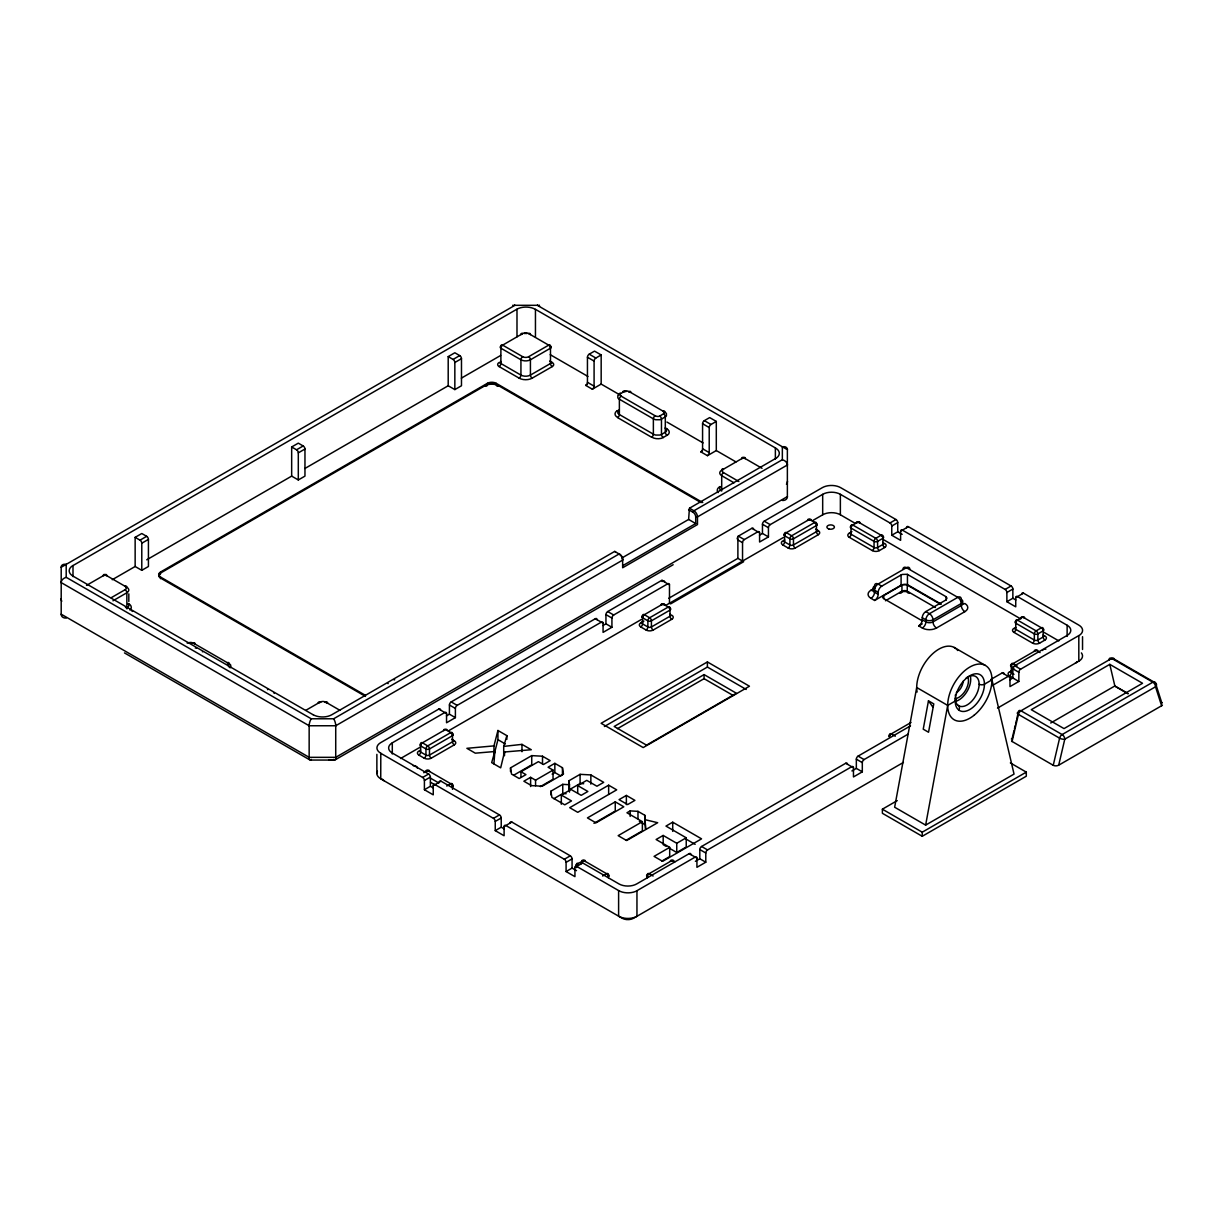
<?xml version="1.0" encoding="UTF-8"?>
<svg xmlns="http://www.w3.org/2000/svg" width="1224" height="1224" viewBox="0 0 1224 1224"><rect width="100%" height="100%" fill="white"/><g stroke="black" fill="none" stroke-linecap="round" stroke-linejoin="round"><path stroke-width="1.5" d="M376.87 773.522L376.87 754.351M622.052 557.884L688.622 519.45L689.433 508.251L775.572 458.51M622.649 565.717L695.706 523.551L695.706 516.895A3.733 2.157 60 0 0 693.059 512.305L693.932 510.76L782.35 459.719L782.35 446.775M928.465 700.832L923.233 729.183L928.542 732.243L933.774 703.892L928.465 700.832L932.826 707.044M947.697 705.407L916.699 687.506L894.652 807.228L925.635 825.114L947.697 705.407L955.225 701.061A20.686 11.934 -60 0 0 974.916 705.514A20.686 11.934 -60 0 0 980.898 675.204A20.701 11.949 -60 0 0 964.726 679.764A20.701 11.949 -60 0 0 955.179 701.092M1014.099 730.208L1012.202 738.332A3.856 2.219 0 0 0 1011.376 739.036M1014.482 728.586L1015.247 725.327M1015.629 723.705L1016.394 720.446M1016.777 718.825L1017.909 713.944M1058.653 765.153A3.856 2.219 0 0 1 1053.206 765.275L1012.08 741.469L1018.414 714.403A3.764 1.423 13.2 0 1 1018.291 712.322A3.764 2.173 60 0 1 1020.954 710.792L1111.683 658.405A3.764 2.173 -60 0 1 1114.223 659.093L1155.395 682.87L1161.729 702.622M1053.252 765.245L1059.601 738.179A3.764 2.173 -60 0 1 1062.126 734.553L1152.855 682.181A3.764 2.173 -60 0 1 1155.395 682.87A3.764 2.723 -17.8 0 1 1155.517 686.786L1161.607 705.758L1058.699 765.184L1064.788 739.158A3.764 2.173 60 0 0 1062.126 734.553L1020.954 710.792A3.764 2.173 -60 0 0 1018.414 714.403L1059.601 738.179A3.764 1.423 13.2 0 0 1064.788 739.158L1155.517 686.786A3.764 2.173 60 0 0 1152.855 682.181L1111.683 658.405A3.764 2.173 60 0 0 1109.021 659.935A3.764 2.723 -17.8 0 1 1114.223 659.093M504.762 752.01L503.707 755.606L503.707 746.395L521.975 744.376L531.277 749.731L504.502 751.98L500.677 767.831L491.681 762.629L494.833 751.521L475.294 753.173L466.895 748.323L493.961 745.89L497.938 730.483L506.858 735.639L506.858 739.327M497.938 730.483L497.938 739.694L493.961 755.101L493.961 745.89M493.93 763.898L494.833 751.521M503.707 746.395L506.858 735.639M61.2 582.593L309.152 725.756L335.728 725.756L622.649 560.102L622.649 559.077A3.733 2.157 60 0 0 619.987 554.487L619.115 553.967L333.647 718.779L311.233 718.779L66.203 577.315L66.203 564.371M535.393 309.381A13.066 7.543 0 0 0 516.926 309.182L72.996 565.564L72.996 576.611M135.145 566.498L135.145 537.351L141.785 533.511L146.65 536.326A2.509 1.454 60 0 1 148.425 539.386L148.425 566.498L141.785 570.323L135.145 566.498L112.241 579.717M291.664 476.121L291.664 446.974L298.304 443.149L303.185 445.964A2.509 1.454 60 0 1 304.96 449.024L304.96 476.121L298.304 479.961L291.664 476.121L146.727 559.812M448.198 385.759L448.198 356.612L454.838 352.772L459.704 355.587A2.509 1.454 60 0 1 461.479 358.663L461.479 385.759L454.838 389.584L448.198 385.759L304.898 468.486M135.145 537.351L140.01 540.167L146.65 536.326M291.664 446.974L296.545 449.789L303.185 445.964M448.198 356.612L453.064 359.428L459.704 355.587M141.785 570.323L141.785 543.226L148.425 539.386M298.304 479.961L298.304 452.865L304.96 449.024M454.838 389.584L454.838 362.488L461.479 358.663M86.522 585.378L105.035 574.699L126.852 587.291A6.717 3.871 0 0 1 126.852 592.768L126.852 608.083A2.509 1.454 60 0 0 126.99 608.909M529.487 334.121A6.717 3.871 0 0 1 530.42 334.58A2.509 1.454 -60 0 0 528.646 333.555A4.177 2.417 0 0 0 522.709 333.555L500.891 346.163L500.891 363.513A2.509 1.454 -60 0 1 499.117 366.588L519.16 378.155A9.165 5.294 0 0 0 532.18 378.155L552.254 366.588A4.973 2.876 0 0 0 552.238 362.503A2.509 1.454 -60 0 1 550.479 361.463A2.494 1.438 0 0 1 550.463 363.513A2.509 1.454 60 0 0 552.254 366.588M461.372 378.139L500.631 355.48M111.2 597.725L125.093 589.708A4.177 2.417 0 0 0 125.078 586.281M528.646 333.555L550.479 346.163A2.509 1.454 0 0 1 550.479 348.197L530.42 359.78A6.717 3.871 0 0 1 520.934 359.78L500.891 348.197A2.509 1.454 0 0 1 500.891 346.163A2.509 1.454 60 0 1 502.651 345.137L522.709 356.704A4.177 2.417 0 0 0 528.646 356.704L548.704 345.137A2.509 1.454 -60 0 1 550.479 346.163L550.479 363.513L530.42 375.095A6.717 3.871 0 0 1 520.934 375.095L500.891 363.513A2.494 1.438 0 0 1 500.891 361.478A2.509 1.454 60 0 1 499.117 362.488A4.973 2.876 0 0 0 499.117 366.573M160.512 578.677A3.764 2.173 -60 0 0 160.558 578.095A6.181 3.565 0 0 1 160.528 573.046L160.543 572.021L487.443 383.28A6.181 3.565 0 0 1 496.179 383.311L702.76 502.559M112.975 600.785L126.852 592.768A2.509 1.454 60 0 0 125.093 589.708M601.168 384.091L592.324 389.201L585.684 385.376A2.509 1.454 -60 0 0 587.443 382.301L587.443 357.255A2.509 1.454 -60 0 1 589.218 354.18L594.527 351.12L601.168 354.945L601.168 384.091L619.252 394.526M592.324 389.201A2.509 1.454 -60 0 0 594.084 386.141L594.084 361.08A2.509 1.454 -60 0 1 595.859 358.02L601.168 354.945M585.684 385.376L587.443 384.351M663.117 411.188A2.509 1.454 -60 0 1 664.892 412.213A6.533 3.779 0 0 1 666.422 413.59L666.422 415.9A4.973 2.861 0 0 1 665.305 416.879L661.465 419.098A4.973 2.861 0 0 1 659.751 419.74L655.758 419.74A6.533 3.779 0 0 1 653.387 418.853L619.375 399.223A6.533 3.779 0 0 1 617.845 397.846L617.845 395.551A4.973 2.861 0 0 1 618.962 394.556L624.561 391.313A2.509 1.454 60 0 0 622.802 392.338A4.973 2.861 0 0 1 624.515 391.695L626.168 391.496M617.661 410.621L617.187 410.897A2.509 1.454 60 0 0 618.151 411.126M716.3 450.554L707.441 455.665L700.801 451.84A2.509 1.454 -60 0 0 702.576 448.764L702.576 423.718A2.509 1.454 -60 0 1 704.336 420.643L709.66 417.583L716.3 421.423L716.3 450.554L735.991 461.922M707.441 455.665A2.509 1.454 -60 0 0 709.216 452.605L709.216 427.558A2.509 1.454 -60 0 1 710.991 424.483L716.3 421.423M700.801 451.84L702.576 450.814M305.801 710.333L319.908 702.193A4.177 2.417 0 0 1 325.844 702.193A2.509 1.454 -60 0 1 327.634 703.203A6.717 3.871 0 0 0 324.926 702.255M720.293 486.724A6.717 3.871 0 0 0 721.701 491.008L721.701 475.692A6.717 3.871 0 0 1 721.701 470.215L743.534 457.608L762.032 468.302M615.565 551.917L614.678 551.412L331.582 714.862A13.066 7.543 0 0 1 313.176 714.709M787.369 464.998L697.481 516.895L695.798 516.941M335.728 757.335L787.369 496.592L787.369 449.667L537.336 305.312L514.922 305.312L61.2 567.263L61.2 614.188L309.152 757.335L335.728 757.335L335.728 725.756M673.154 564.723L334.795 760.058L310.1 760.058L124.481 652.912M668.763 598.291L737.888 558.374L743.657 561.709L670.599 603.891L669.482 603.248L669.482 584.842A2.509 1.454 -60 0 0 667.707 583.817L613.698 614.999A2.509 1.454 -60 0 0 611.923 618.074L611.923 627.269L603.065 632.38L603.065 623.184A2.509 1.454 -60 0 0 601.29 622.159L457.164 705.376A2.509 1.454 -60 0 0 455.389 708.436L455.389 717.647L446.546 722.757L446.546 713.546L438.789 709.078L380.588 742.693A12.974 7.497 0 0 0 380.802 753.25L380.74 778.846L622.144 918.214A7.88 4.544 0 0 0 633.435 918.321L903.404 762.43M455.389 717.647L449.422 714.189L449.422 704.993A2.509 1.454 -60 0 1 451.197 701.918L595.323 618.717L603.065 623.184M611.923 627.269L605.941 623.827L605.941 614.616A2.509 1.454 -60 0 1 607.716 611.556L661.74 580.36L669.482 584.842M737.888 558.374L737.888 536.464A2.509 1.454 -60 0 1 738.332 536.143L751.842 528.34L759.584 532.822L759.584 542.018L768.442 536.908L768.442 527.697A2.509 1.454 -60 0 1 770.217 524.637L822.681 494.343A12.5 7.222 0 0 1 840.368 494.312L889.986 522.969A2.509 1.454 60 0 1 891.761 526.045L891.761 535.24L900.619 540.35L900.619 531.155A2.509 1.454 60 0 1 902.379 530.13L1005.118 589.433A2.509 1.454 60 0 1 1006.878 592.508L1006.878 601.703L1015.736 606.829L1015.736 597.618A2.509 1.454 60 0 1 1017.511 596.593L1067.129 625.25L1067.129 636.404M768.442 536.908L762.46 533.45L762.46 524.255A2.509 1.454 -60 0 1 764.235 521.179L822.451 487.58A12.974 7.497 0 0 1 840.735 487.703L895.968 519.527A2.509 1.454 60 0 1 897.743 522.587L897.743 531.797L891.761 535.24M380.74 753.28L422.632 777.454A2.509 1.454 60 0 1 424.407 780.529L424.407 789.725L430.374 786.282L430.374 777.072A2.509 1.454 60 0 0 428.614 774.012L392.261 753.035A12.5 7.222 0 0 1 392.307 742.83L444.771 712.536A2.509 1.454 -60 0 1 446.546 713.546M742.54 561.066L742.54 542.66A2.509 1.454 -60 0 1 744.314 539.585L757.824 531.797A2.509 1.454 -60 0 1 759.584 532.822M446.469 715.902L449.422 714.189M602.988 625.525L605.941 623.827M759.507 535.163L762.46 533.45M454.288 744.865A2.509 1.454 60 0 1 452.513 741.805A2.494 1.438 0 0 0 452.513 739.755A2.509 1.454 -60 0 0 454.288 740.78A4.973 2.876 0 0 1 454.272 744.865L431.261 758.161A4.973 2.876 0 0 1 424.192 758.161L418.868 755.101A2.509 1.454 -60 0 0 420.643 752.026L420.643 745.89A2.509 1.454 0 0 1 420.643 743.84L445.429 729.535A2.509 1.454 -60 0 1 447.204 730.376M644.115 614.831L662.934 603.967L670.018 608.053A2.509 1.454 0 0 1 670.018 610.103L670.018 616.238A2.509 1.454 60 0 0 671.777 619.298L653.188 630.039A4.973 2.876 0 0 1 646.119 630.023L640.795 626.963A4.973 2.876 0 0 1 640.795 622.878A2.509 1.454 60 0 0 642.554 621.853A2.494 1.438 0 0 0 642.569 623.903A2.509 1.454 -60 0 1 640.795 626.963M786.252 532.761L809.401 519.389L816.485 523.49L816.485 531.66A2.509 1.454 60 0 0 818.259 534.735L795.233 548.031A4.973 2.876 0 0 1 788.164 548.015L782.84 544.955A4.973 2.876 0 0 1 782.84 540.87A2.509 1.454 60 0 0 784.599 539.845A2.494 1.438 0 0 0 784.615 541.88A2.509 1.454 -60 0 1 782.84 544.955M400.554 758.513L420.352 747.084M448.397 730.881L641.437 619.436M666.177 605.146L783.436 537.458M812.874 520.46L822.681 514.799A12.5 7.222 0 0 1 840.368 514.769L855.255 523.382M420.551 750.037A2.494 1.438 0 0 0 420.643 752.026L425.952 755.101A2.494 1.438 0 0 0 429.486 755.086L452.513 741.805L452.513 733.62A2.509 1.454 -60 0 0 450.753 732.595L427.727 745.89A2.509 1.454 -60 0 0 425.952 748.966L425.952 755.101A2.509 1.454 -60 0 1 424.177 758.161M640.795 622.878L643.885 621.088M670.018 608.053A2.509 1.454 -60 0 0 668.243 607.028L649.638 617.768A2.509 1.454 -60 0 0 647.879 620.828L647.879 626.963A2.509 1.454 -60 0 1 646.104 630.039M795.233 548.031A2.509 1.454 60 0 1 793.458 544.955L793.458 538.82A2.509 1.454 60 0 0 791.683 535.76L786.374 532.685A2.509 1.454 60 0 0 784.599 533.71A2.509 1.454 0 0 0 784.599 535.76L789.924 538.82A2.509 1.454 0 0 0 793.458 538.82L816.485 525.524A2.509 1.454 0 0 0 816.485 523.49A2.509 1.454 -60 0 0 814.71 522.464L791.683 535.76A2.509 1.454 -60 0 0 789.924 538.82L789.924 544.955A2.509 1.454 -60 0 1 788.149 548.031M444.22 730.315A2.509 1.454 0 0 0 443.669 730.544A2.509 1.454 60 0 1 445.429 729.535L452.513 733.62A2.509 1.454 0 0 1 452.513 735.67L429.486 748.966A2.509 1.454 0 0 1 425.952 748.966L420.643 745.89A2.509 1.454 -60 0 1 422.402 742.815L427.727 745.89A2.509 1.454 60 0 1 429.486 748.966L429.486 755.101A2.509 1.454 60 0 0 431.261 758.161M423.733 772.726L427.727 770.432L452.513 784.752L452.513 789.342M422.632 777.454L428.614 774.012M882.978 542.921A2.509 1.454 -60 0 0 884.677 543.425A4.973 2.876 0 0 1 884.661 547.511L879.368 550.586A4.973 2.876 0 0 1 872.284 550.571L849.257 537.29A4.973 2.876 0 0 1 849.257 533.205L851.904 531.66M424.407 780.529L430.374 777.072M433.25 785.64L441.007 781.172L499.453 814.909A2.509 1.454 60 0 1 501.228 817.984L501.228 827.179L495.246 830.637L495.246 821.426A2.509 1.454 60 0 0 493.471 818.366L435.025 784.615A2.509 1.454 60 0 0 433.25 785.64L433.25 794.85L424.407 789.725M889.986 522.969L895.968 519.527M891.761 526.045L897.743 522.587M446.76 786.022L450.753 783.727A2.509 1.454 -60 0 1 452.513 784.752A2.509 1.454 0 0 1 452.513 786.787A2.509 1.454 60 0 0 450.753 783.727M884.677 547.511A2.509 1.454 60 0 1 882.902 544.451L882.902 538.315A2.509 1.454 0 0 0 882.902 536.265A2.509 1.454 -60 0 0 881.127 535.24L875.818 538.315A2.509 1.454 -60 0 0 874.043 541.375L874.043 547.511A2.509 1.454 -60 0 1 872.284 550.586M900.619 531.155L908.361 526.687L1011.085 585.99A2.509 1.454 60 0 1 1012.86 589.05L1012.86 598.261L1006.878 601.703M510.5 771.564L510.5 767.876L531.736 755.621L542.507 756.218L550.173 760.639L543.425 764.541L538.407 761.649L520.95 771.732L520.95 777.255M707.396 661.939L601.122 723.292L643.197 747.573L749.455 686.22L707.396 661.939L707.396 667.049L604.396 726.505M513.759 775.19L531.736 764.816L531.736 755.621M704.075 674.592L614.188 726.475L646.517 745.141L736.404 693.243L704.075 674.592L704.075 678.677L617.462 728.678M553.034 770.095L535.561 780.178L530.619 777.317L523.872 781.218L531.476 785.609L542.232 786.206L563.468 773.951L562.443 767.723L554.839 763.332L548.092 767.234L553.034 770.095L553.034 779.29L540.335 786.634M552.131 774.103L554.839 772.543L560.913 776.047M941.287 604.182L907.198 584.506L902.21 584.674A6.916 3.993 0 0 0 901.094 585.194L874.64 600.464L870.998 598.368A9.96 5.753 0 0 1 871.014 590.197L874.135 588.361M874.64 600.464A5.003 2.892 -60 0 0 878.189 594.328L878.189 592.294A5.003 2.892 -60 0 1 881.724 586.158L901.094 574.974A6.916 3.993 0 0 1 902.21 574.454L907.198 574.286L946.121 596.746L946.994 598.199L946.06 599.775A6.916 3.993 0 0 1 945.158 600.418L925.788 611.587A5.003 2.892 -60 0 0 922.253 617.722L922.253 619.772A5.003 2.892 -60 0 1 918.704 625.908L922.361 628.019A9.96 5.753 0 0 0 936.498 628.004L964.864 611.648A9.96 5.753 0 0 0 964.849 603.493A5.003 2.892 -60 0 1 961.452 602.468M493.471 818.366L499.453 814.909M922.391 620.874A3.764 2.173 0 0 1 921.871 620.629L883.789 598.643L883.789 595.568L901.95 585.087A3.764 2.173 0 0 1 907.259 585.087L940.369 604.212M495.246 821.426L501.228 817.984M550.877 794.881L550.877 791.194L562.749 784.339L569.481 784.722L569.481 792.081M583.68 783.727L580.084 783.528L568.823 790.031L568.823 780.836L580.084 774.333L590.855 774.93L603.692 782.335L596.929 786.236L586.755 780.361L577.697 785.594L577.697 792.953M885.442 600.755L901.95 591.223A3.764 2.173 0 0 1 907.259 591.223L935.396 607.486M504.104 826.537L511.846 822.069L570.292 855.821A2.509 1.454 60 0 1 572.067 858.881L572.067 868.091L566.085 871.534L566.085 862.339A2.509 1.454 60 0 0 564.325 859.263L505.879 825.527A2.509 1.454 60 0 0 504.104 826.537L504.104 835.747L495.246 830.637M553.845 798.691L562.749 793.55L566.115 793.733M561.326 804.245L561.326 795.049L570.996 789.465L581.186 795.34L587.872 791.469L577.697 785.594M608.649 785.196L569.711 807.687L577.759 812.323L616.697 789.847L608.649 785.196L608.649 794.407M918.704 625.908L922.253 623.857M615.259 801.842L587.428 817.907L595.981 822.849L623.812 806.784L615.259 801.842L615.259 811.053L593.977 823.339M626.367 795.432L619.053 799.639L627.621 804.581L634.919 800.374L626.367 795.432L626.367 804.627M961.314 599.378A5.003 2.892 0 0 1 961.314 603.478L961.314 605.513L932.979 621.884A4.973 2.876 0 0 1 925.91 621.869L922.253 619.772M1005.118 589.433L1011.085 585.99M1006.878 592.508L1012.86 589.05M644.834 815.306L645.583 829.015L644.834 815.306L637.979 811.344L630.176 810.9L626.948 812.767L642.37 821.671L642.37 830.866L626.214 840.199M1015.736 597.618L1023.494 593.15L1078.65 625.005A12.974 7.497 0 0 1 1078.88 635.623M564.325 859.263L570.292 855.821M566.085 862.339L572.067 858.881M642.37 821.671L618.151 835.655L626.627 840.551L657.671 822.712L645.583 819.805M566.085 871.534L574.943 876.644L574.943 867.449L582.701 862.966L619.038 883.957A12.5 7.222 0 0 0 636.709 883.927L689.188 853.648L696.93 858.116L696.93 867.311L705.789 862.201L705.789 853.006A2.509 1.454 -60 0 1 707.564 849.93L851.69 766.729A2.509 1.454 -60 0 1 853.465 767.754L853.465 776.949L862.308 771.839L862.308 762.629A2.509 1.454 -60 0 1 864.083 759.568L908.3 734.033M661.878 861.069L669.696 856.555L669.696 847.36L654.06 856.387L662.612 861.329L701.551 838.838L672.71 822.191L665.963 826.093L686.236 837.797L686.236 847.008L676.75 852.485L669.207 848.125M686.236 837.797L676.75 843.275L663.178 835.441L656.11 839.511L669.696 847.36M602.621 876.017L606.599 873.706A2.509 1.454 -60 0 1 608.374 874.732L608.374 877.807M1032.582 643.12A4.973 2.876 0 0 0 1039.635 643.12L1044.959 640.06A2.509 1.454 60 0 1 1043.185 636.985L1043.185 628.815A2.509 1.454 -60 0 0 1041.425 627.79L1036.101 630.85A2.509 1.454 -60 0 0 1034.341 633.925L1034.341 640.06A2.509 1.454 -60 0 1 1032.566 643.12L1013.962 632.38A4.973 2.876 0 0 1 1013.977 628.31A2.509 1.454 60 0 0 1015.736 627.269A2.494 1.438 0 0 0 1015.736 629.32A2.509 1.454 -60 0 1 1013.962 632.38M1043.185 634.95A2.494 1.438 0 0 1 1043.185 636.985L1037.876 640.06A2.494 1.438 0 0 1 1034.341 640.06L1015.736 629.32L1015.736 621.134L1022.82 617.049L1043.185 628.815A2.509 1.454 0 0 1 1043.185 630.85L1037.876 633.925A2.509 1.454 0 0 1 1034.341 633.925L1015.736 623.184A2.509 1.454 0 0 1 1015.736 621.134A2.509 1.454 60 0 1 1017.511 620.109L1036.101 630.85A2.509 1.454 60 0 1 1037.876 633.925L1037.876 640.06A2.509 1.454 60 0 0 1039.65 643.12M895.295 736.19L891.301 733.88A2.509 1.454 -60 0 0 889.527 736.955A2.509 1.454 0 0 1 889.527 734.905L911.039 722.481M705.789 862.201L699.807 858.758L699.807 849.548A2.509 1.454 -60 0 1 701.582 846.488L845.707 763.271L853.465 767.754M862.308 771.839L856.341 768.381L856.341 759.186A2.509 1.454 -60 0 1 858.101 756.111L910.518 725.863M990.767 679.519L1002.226 672.909A2.509 1.454 -60 0 1 1004.001 673.751M997.499 708.115L1078.818 661.159L1078.818 635.593L1020.602 669.191A2.509 1.454 -60 0 0 1018.842 672.267L1018.842 681.462L1012.86 678.019L1012.86 668.809A2.509 1.454 -60 0 1 1014.635 665.749L1067.099 635.455A12.5 7.222 0 0 0 1067.144 625.235M991.838 685.807L1008.209 676.352A2.509 1.454 -60 0 1 1009.984 677.377L1009.984 686.587L1018.842 681.462M695.385 861.314L699.807 858.758M851.904 770.936L856.341 768.381M1009.907 679.718L1012.86 678.019M1109.785 664.357L1031.266 709.691L1064.023 728.601L1142.543 683.267L1109.785 664.357L1114.85 685.976L1128.038 693.549M1010.351 762.919L1026.293 772.13L1026.293 776.215L922.238 836.283L882.382 813.287L882.382 809.186L897.253 800.603M1050.712 723.002L1114.88 685.96M925.635 825.114L1014.038 774.088L991.976 679.84L984.448 684.185A3.764 2.173 0 0 1 979.139 684.185M882.382 809.186L922.238 832.198L1026.293 772.13M188.802 643.243L192.811 643.243M329.088 759.982L334.397 760.058M775.649 458.556A13.066 7.543 0 0 0 775.312 447.892L535.454 309.335L535.454 336.952M897.743 531.797L902.164 534.352M1012.86 598.261L1015.813 599.959M589.218 354.18L595.859 358.02M704.336 420.643L710.991 424.483M587.443 357.255L594.084 361.08M702.576 423.718L709.216 427.558M882.902 536.265L858.101 521.944L851.017 526.045L851.017 534.215A2.509 1.454 -60 0 1 849.257 537.29M664.892 412.213L629.121 391.558A2.509 1.454 -60 0 1 630.88 392.399M883.407 539.616L1020.785 618.946M1043.965 632.318L1058.852 640.917M881.127 535.24A2.509 1.454 60 0 1 882.902 538.315L877.593 541.375A2.509 1.454 0 0 1 874.043 541.375L851.017 528.079A2.509 1.454 0 0 1 851.017 526.045A2.509 1.454 60 0 1 852.791 525.019L875.818 538.315A2.509 1.454 60 0 1 877.593 541.375L877.593 547.511A2.509 1.454 60 0 0 879.368 550.586M550.234 354.685L587.964 376.472M666.927 422.051L703.081 442.935M1114.88 686.159L1128.008 693.748M587.443 382.301L594.084 386.141M702.576 448.764L709.216 452.605M549.744 361.049L552.254 362.488M1040.094 652.576L1036.101 650.281L1011.315 664.601L1011.315 672.772A2.509 1.454 -60 0 1 1009.54 675.847L1013.518 678.142M721.701 470.215A2.509 1.454 60 0 1 723.476 469.19A4.177 2.417 0 0 0 723.491 472.617L738.898 481.537M815.597 529.105L818.259 530.65A4.973 2.876 0 0 1 818.244 534.72M734.048 482.822L721.701 475.692A2.509 1.454 -60 0 1 723.476 472.617M881.724 586.158L878.082 584.047A5.003 2.892 60 0 0 874.533 586.097A5.003 2.892 0 0 0 874.533 590.182L874.533 592.232A5.003 2.892 -60 0 1 870.998 598.368M925.788 611.587L929.444 613.698A5.003 2.892 60 0 1 932.979 619.834L932.979 621.884A5.003 2.892 60 0 0 936.528 628.019M1013.962 668.182L1011.315 666.636A2.509 1.454 0 0 1 1011.315 664.601A2.509 1.454 60 0 1 1013.074 663.576L1017.067 665.871M764.235 521.179L770.217 524.637M1014.635 665.749L1020.602 669.191M762.46 524.255L768.442 527.697M1012.86 668.809L1018.842 672.267M878.189 592.294L874.533 590.182A5.003 2.892 -60 0 1 878.082 584.047L906.418 567.691A5.003 2.892 -60 0 1 909.891 569.022M922.253 617.722L925.895 619.834A5.003 2.892 0 0 0 932.979 619.834L961.314 603.478A5.003 2.892 60 0 0 957.78 597.343L906.418 567.691A5.003 2.892 60 0 0 902.929 569.022M878.189 594.328L874.533 592.232A4.973 2.876 0 0 1 874.548 588.147L874.533 586.097M1013.962 674.317L1011.315 672.772A2.494 1.438 0 0 1 1011.315 670.737A2.509 1.454 60 0 1 1009.54 671.762A4.973 2.876 0 0 0 1009.555 675.832M1002.226 672.909L1009.984 677.377M954.23 647.465L985.213 665.351M701.107 502.636L496.194 384.321A6.181 3.565 0 0 0 487.443 384.305L160.543 573.046A3.764 2.173 60 0 1 158.615 574.882M738.332 536.143L744.314 539.585M689.51 508.205L693.932 510.76A4.973 2.876 60 0 1 697.466 516.895L697.481 524.561L622.649 567.768L622.649 559.077M688.622 509.735L693.059 512.29M737.888 539.968L742.54 542.66M688.622 519.45L695.706 523.551M614.678 551.412L619.987 554.472M670.002 614.188A2.494 1.438 0 0 1 670.002 616.223L651.413 626.963A2.494 1.438 0 0 1 647.879 626.963L642.554 623.903L642.554 615.718A2.509 1.454 60 0 1 644.329 614.693L649.638 617.768A2.509 1.454 60 0 1 651.413 620.828L651.413 626.963A2.509 1.454 60 0 0 653.188 630.039M642.554 615.718A2.509 1.454 0 0 0 642.554 617.768L647.879 620.828A2.509 1.454 0 0 0 651.413 620.828L670.018 610.103A2.509 1.454 60 0 0 668.243 607.028M707.396 667.049L746.227 689.464M607.716 611.556L613.698 614.999M858.101 756.111L864.083 759.568M605.941 614.616L611.923 618.074M856.341 759.186L862.308 762.629M704.075 678.677L733.161 695.477M451.197 701.918L457.164 705.376M701.582 846.488L707.564 849.93M685.532 838.792L695.14 844.346M449.422 704.993L455.389 708.436M699.807 849.548L705.789 853.006M497.938 739.694L505.374 743.978M639.356 821.335L644.834 824.502M666.193 846.381L663.178 844.652L663.178 835.441M520.95 771.732L525.953 774.624L519.206 778.525L511.54 774.103L510.5 767.876M561.326 795.049L571.501 800.924L564.754 804.826L551.917 797.405L550.877 791.194M674.791 861.956L672.144 860.411A2.509 1.454 60 0 0 670.385 861.145M451.625 739.25L454.288 740.78M160.528 572.021A6.181 3.565 0 0 0 160.573 577.07L365.486 695.385M365.486 696.41L160.558 578.095L160.558 577.07M647.343 877.807L647.343 874.732A2.509 1.454 60 0 1 649.118 873.706L653.096 876.017M325.859 702.193L339.966 710.333M430.634 778.25L438.85 782.993M230.495 667.723A4.973 2.861 0 0 0 230.724 667.447L230.709 665.137A6.533 3.779 0 0 0 229.194 663.76L193.423 643.105A2.509 1.454 -60 0 1 195.182 644.13A6.533 3.779 0 0 0 193.866 643.533M637 890.735A12.974 7.497 0 0 1 618.656 890.582L576.718 866.424A2.509 1.454 60 0 0 574.943 867.449M430.511 782.258L435.438 785.12M313.115 714.74L73.195 576.229A13.066 7.543 0 0 1 72.92 565.519M430.374 786.282L433.327 787.981M501.228 827.179L504.181 828.893M572.067 868.091L576.504 870.646M568.823 780.836L569.481 784.722M1082.536 636.709L1082.536 649.485M946.121 596.746L946.121 600.143M922.238 832.198L922.238 836.283M907.443 574.423L907.443 584.644M907.259 585.087L907.259 591.223A3.764 2.173 -60 0 0 909.432 592.997M901.95 585.087L901.95 591.223A3.764 2.173 60 0 1 899.762 592.997M901.094 574.974L901.094 585.194M840.368 494.328L840.368 514.769M822.681 494.343L822.681 514.799M784.599 533.71L784.599 541.895L789.924 544.955A2.494 1.438 0 0 0 793.458 544.955L816.485 531.66A2.494 1.438 0 0 0 816.485 529.625A2.509 1.454 -60 0 0 818.259 530.65M775.373 447.846L775.373 458.893M676.75 843.275L676.75 852.485M672.71 822.191L672.71 831.387M662.169 580.176L662.169 581.538M637.979 811.344L637.979 818.703M636.954 916.271L636.954 890.705L695.156 857.091A2.509 1.454 -60 0 1 696.93 858.116M630.176 810.9L630.176 816.423M618.61 890.613L618.61 916.164A12.974 7.497 0 0 0 637 916.302M590.855 774.93L590.855 784.125M580.084 774.333L580.084 783.528M576.504 867.571L576.504 864.511A2.509 1.454 60 0 1 578.264 863.486A2.509 1.454 -60 0 0 576.504 866.546A2.509 1.454 0 0 1 576.504 864.511L583.588 860.411L608.374 874.732A2.509 1.454 0 0 1 608.374 876.782A2.509 1.454 60 0 0 606.599 873.706M562.749 784.339L562.749 793.55M562.443 767.723L562.443 775.098M554.839 763.332L554.839 772.543M542.507 756.218L542.507 763.577M535.561 780.178L535.561 785.701M530.619 777.317L530.619 786.527M521.975 744.376L521.975 751.735M516.987 309.228L516.987 336.829M504.502 751.98L504.502 755.667M496.194 383.296L496.194 384.321A3.764 2.173 -60 0 0 498.841 385.851A9.884 5.707 0 0 0 485.163 385.652M487.443 383.28L487.443 384.305A3.764 2.173 60 0 1 485.27 386.065M392.292 742.815L392.292 753.984M309.152 725.756L309.152 757.335M128.826 593.87L128.826 601.519M955.225 698.001A3.764 2.173 0 0 1 955.225 701.061M917.097 692.05A31.304 18.069 -60 0 1 930.898 655.452A31.304 18.069 -60 0 1 957.765 650.525M970.387 676.306A16.907 9.761 -60 0 1 955.47 701.413M963.181 681.217A10.021 5.783 -60 0 1 956.326 692.753M955.317 699.837A16.922 9.761 -60 0 0 972.101 700.832A16.922 9.761 -60 0 0 976.232 676.841A16.937 9.777 -60 0 0 966.287 677.836M958.132 705.345A3.764 3.06 -52.8 0 1 958.79 710.042M968 677.377A13.693 7.91 -60 0 1 965.491 690.443A13.693 7.91 -60 0 1 955.317 698.659M955.301 696.119A16.937 9.777 -60 0 1 955.546 694.528M787.491 496.623A6.61 4.988 35.7 0 1 782.228 500.432M334.106 759.89A6.61 2.066 76.6 0 1 333.571 759.416M335.774 757.411A6.61 2.066 76.6 0 1 335.269 759.676M782.365 459.826A5.248 3.963 35.7 0 1 787.506 465.028M311.309 759.416A6.61 2.066 -76.6 0 1 310.774 759.89M309.611 759.676A6.61 2.066 -76.6 0 1 309.106 757.411M66.326 618.028A6.61 4.988 -35.7 0 1 61.078 614.218M61.062 582.624A5.248 3.963 -35.7 0 1 66.203 577.422M61.781 601.244A6.61 4.988 35.7 0 1 61.078 598.827M61.062 567.217A5.248 3.963 35.7 0 1 66.203 564.478M787.491 481.231A6.61 4.988 -35.7 0 1 786.435 484.245M539.264 305.113A5.248 1.637 -76.6 0 1 539.463 306.413M537.336 305.419A5.248 1.637 -76.6 0 1 537.749 304.883M782.365 446.882A5.248 3.963 -35.7 0 1 787.506 449.621M453.064 359.428A2.509 1.454 60 0 1 454.838 362.488M140.01 540.167A2.509 1.454 60 0 1 141.785 543.226M296.545 449.789A2.509 1.454 60 0 1 298.304 452.865M619.115 553.982A4.973 2.876 60 0 1 622.634 560.087M333.647 718.886A5.248 1.637 76.6 0 1 335.789 725.817M512.887 305.51A5.248 1.637 76.6 0 1 512.994 305.113M514.493 304.883A5.248 1.637 76.6 0 1 514.906 305.419M309.106 725.817A5.248 1.637 -76.6 0 1 311.233 718.886M273.595 692.677A2.509 1.454 -60 0 1 274.329 693.411M267.475 689.143A2.509 1.454 -60 0 1 267.735 689.739M202.434 651.765A2.509 1.454 -60 0 1 202.756 651.78M195.305 648.077A2.509 1.454 -60 0 1 196.513 648.123M131.595 610.868A2.509 1.454 -60 0 1 132.59 611.449M125.414 607.073A2.509 1.454 -60 0 1 125.995 607.762M394.128 679.963A2.509 1.454 60 0 1 394.694 679.748M387.886 683.604A2.509 1.454 60 0 1 388.207 683.604M548.704 345.137A2.509 1.454 60 0 1 550.479 348.197M500.891 348.197A2.509 1.454 -60 0 1 502.651 345.137M522.709 356.704A2.509 1.454 -60 0 0 520.934 359.78L520.934 375.095A2.509 1.454 -60 0 1 519.16 378.155M522.709 333.555A2.509 1.454 60 0 0 520.934 334.58A6.717 3.871 0 0 1 521.883 334.121M528.646 356.704A2.509 1.454 60 0 1 530.42 359.78L530.42 375.095A2.509 1.454 60 0 0 532.195 378.155M125.093 586.281A2.509 1.454 -60 0 1 126.852 587.291M319.908 702.193A2.509 1.454 60 0 0 318.148 703.203A6.717 3.871 0 0 1 320.856 702.255M621.302 396.025A3.075 1.775 0 0 1 620.629 393.485M659.782 416.099A3.075 1.775 0 0 1 655.391 415.701M662.949 411.325A3.075 1.775 0 0 1 663.638 413.865M624.485 391.252A3.075 1.775 0 0 1 628.876 391.649M618.962 394.556A2.509 1.454 60 0 1 620.736 393.531M227.251 662.873A3.075 1.775 0 0 1 227.939 665.412M227.419 662.735A2.509 1.454 -60 0 1 229.194 663.76M188.787 642.799A3.075 1.775 0 0 1 193.178 643.197M227.832 665.366A2.509 1.454 60 0 1 229.485 667.6M187.226 643.212A2.509 1.454 60 0 1 188.863 642.86M666.667 428.553A2.509 1.454 -60 0 1 665.29 428.584M666.514 428.645A8.231 4.758 0 0 1 667.218 435.346M663.362 437.565A8.231 4.758 0 0 1 651.78 437.152M617.753 417.506A8.231 4.758 0 0 1 617.034 410.82M128.627 603.631A2.509 1.454 -60 0 1 127.985 603.86M128.612 603.646A9.165 5.294 0 0 1 130.004 610.118M618.625 410.086A4.973 2.861 0 0 0 617.845 410.851L617.845 413.161A6.533 3.779 0 0 0 619.375 414.538L653.371 434.168A6.533 3.779 0 0 0 655.758 435.056L659.751 435.056A4.973 2.861 0 0 0 661.465 434.413L665.305 432.194A4.973 2.861 0 0 0 666.422 431.215L666.407 428.905A6.533 3.779 0 0 0 665.259 427.757M628.509 391.695A6.533 3.779 0 0 1 630.482 392.368M127.985 603.463A6.717 3.871 0 0 1 126.852 608.083M524.3 333.525A6.717 3.871 0 0 1 527.054 333.525M618.763 410.698A2.509 1.454 60 0 1 618.564 410.927M718.136 492.584A9.165 5.294 0 0 1 719.957 486.555M438.789 709.078A2.509 1.454 -60 0 1 440.563 710.104M689.188 853.648A2.509 1.454 -60 0 1 690.963 854.658M845.707 763.271A2.509 1.454 -60 0 1 847.482 764.296M1021.719 594.176A2.509 1.454 60 0 1 1023.494 593.15M906.586 527.697A2.509 1.454 60 0 1 908.361 526.687M413.238 765.719A3.764 2.173 0 0 1 417.292 768.091M1042.358 650.51A3.764 2.173 0 0 1 1043.475 649.623M1044.47 649.286A3.764 2.173 0 0 1 1045.877 649.133M1081.404 652.897A12.974 7.497 0 0 1 1078.88 661.189M380.802 778.816A12.974 7.497 0 0 1 377.42 771.258M384.367 780.836A7.88 4.544 0 0 1 382.408 779.153M1077.105 661.526A7.88 4.544 0 0 1 1075.299 663.209M751.842 528.34A2.509 1.454 -60 0 1 753.617 529.365M595.323 618.717A2.509 1.454 -60 0 1 597.082 619.726M580.926 863.991A2.509 1.454 60 0 1 582.701 862.966M439.232 782.197A2.509 1.454 60 0 1 441.007 781.172M510.087 823.094A2.509 1.454 60 0 1 511.846 822.069M737.842 539.707A2.938 2.662 47.5 0 1 737.185 538.04M663.974 580.773A2.938 2.372 67 0 1 664.724 581.936M1041.425 627.79A2.509 1.454 60 0 1 1043.185 630.85M1015.736 623.184A2.509 1.454 -60 0 1 1017.511 620.109M889.527 734.905A2.509 1.454 60 0 1 891.301 733.88M642.554 617.768A2.509 1.454 -60 0 1 644.329 614.693M851.017 528.079A2.509 1.454 -60 0 1 852.791 525.019M581.813 861.436A2.509 1.454 60 0 1 583.588 860.411A2.509 1.454 -60 0 1 585.347 861.436A2.509 1.454 0 0 0 582.823 861.084M1011.315 666.636A2.509 1.454 -60 0 1 1013.074 663.576M814.71 522.464A2.509 1.454 60 0 1 816.485 525.524M784.599 535.76A2.509 1.454 -60 0 1 786.374 532.685M420.643 743.84A2.509 1.454 60 0 1 422.402 742.815M450.753 732.595A2.509 1.454 60 0 1 452.513 735.67M649.118 873.706A2.509 1.454 -60 0 0 647.343 876.782A2.509 1.454 0 0 1 647.343 874.732L672.144 860.411A2.509 1.454 -60 0 1 673.904 861.436M671.777 619.298A4.973 2.876 0 0 0 671.777 615.213A2.509 1.454 -60 0 1 670.14 614.861M849.257 533.205A2.509 1.454 60 0 0 851.017 532.18A2.494 1.438 0 0 0 851.032 534.215L874.043 547.511A2.494 1.438 0 0 0 877.577 547.511L882.902 544.451A2.494 1.438 0 0 0 882.902 542.4M418.883 755.086A4.973 2.876 0 0 1 418.883 751.016A2.509 1.454 60 0 0 420.444 750.802M1043.475 635.899A2.509 1.454 -60 0 0 1044.959 635.96A4.973 2.876 0 0 1 1044.944 640.045M671.379 861.084A2.509 1.454 0 0 1 672.894 861.084M808.406 520.108A2.509 1.454 0 0 0 807.626 520.414A2.509 1.454 60 0 1 809.401 519.389A2.509 1.454 -60 0 1 811.175 520.414A2.509 1.454 0 0 0 809.661 520.001M1034.892 651.061A2.509 1.454 0 0 0 1034.341 651.306A2.509 1.454 60 0 1 1036.101 650.281A2.509 1.454 -60 0 1 1037.876 651.306A2.509 1.454 0 0 0 1037.325 651.061M857.351 522.617A2.509 1.454 0 0 0 856.341 522.969A2.509 1.454 60 0 1 858.101 521.944A2.509 1.454 -60 0 1 859.875 522.969A2.509 1.454 0 0 0 858.621 522.587M1021.489 617.875A2.509 1.454 0 0 0 1021.046 618.074A2.509 1.454 60 0 1 1022.82 617.049A2.509 1.454 -60 0 1 1024.595 618.074A2.509 1.454 0 0 0 1023.83 617.768M883.789 598.643A3.764 2.173 0 0 1 883.789 595.568M900.13 592.355A7.466 4.315 0 0 1 908.759 592.232M964.864 611.648A5.003 2.892 60 0 1 961.314 605.513M874.533 588.132A5.003 2.892 60 0 1 870.998 590.182M922.361 628.019A5.003 2.892 -60 0 0 925.895 621.884L925.895 619.834A5.003 2.892 -60 0 1 929.444 613.698L957.78 597.343A5.003 2.892 -60 0 1 961.299 599.026M961.483 601.535A4.973 2.876 0 0 1 961.314 605.513M1162.433 705.055A3.856 2.219 0 0 1 1161.561 705.728M1161.775 702.591A3.856 2.219 0 0 1 1162.249 702.958M1012.034 741.499A3.856 2.219 0 0 1 1011.559 741.132M663.53 413.819L659.69 416.038A2.509 1.454 60 0 1 661.465 419.098L661.465 434.413A2.509 1.454 60 0 0 663.24 437.473L667.08 435.27A2.509 1.454 60 0 1 665.305 432.194L665.305 416.879A2.509 1.454 60 0 0 663.53 413.819M655.146 415.793L621.149 396.163A2.509 1.454 -60 0 0 619.375 399.223L619.375 414.538A2.509 1.454 -60 0 1 617.6 417.613L651.612 437.243A2.509 1.454 -60 0 0 653.371 434.168L653.371 418.853A2.509 1.454 -60 0 1 655.146 415.793M973.998 715.336A31.304 18.069 -60 0 0 986.59 666.239A31.304 18.069 -60 0 0 948.921 696.303A31.304 18.069 -60 0 0 973.998 715.336M105.035 574.699A2.509 1.454 60 0 0 103.26 575.724A2.509 1.454 0 0 1 106.809 575.724A2.509 1.454 -60 0 0 105.035 574.699M743.534 457.608A2.509 1.454 60 0 0 741.759 458.633A2.509 1.454 0 0 1 745.294 458.633A2.509 1.454 -60 0 0 743.534 457.608M828.74 528.936A3.764 2.173 0 0 0 834.416 527.085A3.764 2.173 0 0 0 828.801 525.173A3.764 2.173 0 0 0 828.74 528.936M664.693 604.977A2.509 1.454 -60 0 0 662.934 603.967A2.509 1.454 60 0 0 661.159 604.977A2.509 1.454 0 0 1 664.693 604.977M429.486 771.457A2.509 1.454 -60 0 0 427.727 770.432A2.509 1.454 60 0 0 425.952 771.457A2.509 1.454 0 0 1 429.486 771.457"/></g></svg>
